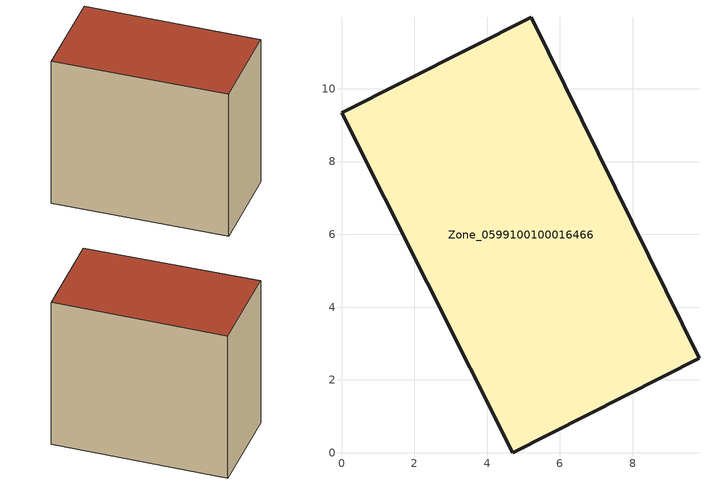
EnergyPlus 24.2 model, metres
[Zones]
Zone_0599100100016466
 floor ground (C_G): 0,9.34 5.22,11.96 9.82,2.59 4.7,0 z3.31
 wall outside (C_F): 5.22,11.96 0,9.34 4.7,0 9.82,2.59 5.22,11.96 z3.31:12.85
 roof outside (C_R): 4.7,0 9.82,2.59 5.22,11.96 0,9.34 z12.85
[BUILDING]
Pand.0599100100016466: North Axis=0; Terrain=City; Loads Convergence Tolerance Value=0.04; Temperature Convergence Tolerance Value=0.4; Solar Distribution=FullExterior; Maximum Number of Warmup Days=25; Minimum Number of Warmup Days=1
[Site:Location]
Rotterdam.The.Hague.AP_ZH_NLD Design_Conditions: Latitude=51.96; Longitude=4.45; Time Zone=1; Elevation=-4.5
[SITE:GROUNDTEMPERATURE:BUILDINGSURFACE]
18, 18, 18, 18, 18, 18, 18, 18, 18, 18, 18, 18
[MATERIAL] Thermal Absorptance=0.9; Solar Absorptance=0.7; Visible Absorptance=0.7
Name | Roughness | Thickness | Conductivity | Density | Specific Heat
G.TI.2015-2018 | MediumSmooth | 0.15 | 0.0428571 | 540 | 1210
F.TI.2015-2018 | Rough | 0.3 | 0.0666667 | 1920 | 840
R.TI.2015-2018 | MediumRough | 0.2 | 0.0333333 | 1500 | 1000
[CONSTRUCTION]
C_G: G.TI.2015-2018
C_F: F.TI.2015-2018
C_R: R.TI.2015-2018
[ZONE]
Zone_0599100100016466: Type=1; Multiplier=1; Ceiling Height=Autocalculate; Volume=Autocalculate; Floor Area=autocalculate; Part of Total Floor Area=Yes
[ZONEINFILTRATION:DESIGNFLOWRATE]
Infil_Zone_0599100100016466: Zone or ZoneList or Space or SpaceList=Zone_0599100100016466; Schedule=AlwaysOn; Design Flow Rate Calculation Method=Flow/Area; Flow Rate per Floor Area=0.0015; Constant Term Coefficient=1; Temperature Term Coefficient=0; Velocity Term Coefficient=0; Velocity Squared Term Coefficient=0
[HVACTEMPLATE:ZONE:IDEALLOADSAIRSYSTEM]
Zone_0599100100016466: Maximum Heating Supply Air Temperature=50; Minimum Cooling Supply Air Temperature=13; Maximum Heating Supply Air Humidity Ratio=0.0156; Minimum Cooling Supply Air Humidity Ratio=0.0077; Heating Limit=NoLimit; Cooling Limit=NoLimit; Dehumidification Control Type=ConstantSensibleHeatRatio; Cooling Sensible Heat Ratio=0.7; Dehumidification Setpoint=60; Humidification Control Type=None; Humidification Setpoint=30; Outdoor Air Method=None; Outdoor Air Flow Rate per Person=0.00944; Outdoor Air Flow Rate per Zone Floor Area=0; Outdoor Air Flow Rate per Zone=0; Demand Controlled Ventilation Type=None; Outdoor Air Economizer Type=NoEconomizer; Heat Recovery Type=None; Sensible Heat Recovery Effectiveness=0.7; Latent Heat Recovery Effectiveness=0.65
[ZONECONTROL:THERMOSTAT]
ThermostatControl_Zone_0599100100016466: Zone or ZoneList=Zone_0599100100016466; Control Type Schedule=DualSetpointControlType; Control 1=Thermostat_Zone_0599100100016466; Temperature Difference Between Cutout And Setpoint=0
[THERMOSTATSETPOINT:DUALSETPOINT]
Thermostat_Zone_0599100100016466: Heating Setpoint Temperature Schedule=HeatingSetpoint_Zone_0599100100016466; Cooling Setpoint Temperature Schedule=CoolingSetpoint_Zone_0599100100016466
[SCHEDULE:COMPACT]
HeatingSetpoint_Zone_0599100100016466: Through: 12/31, For: AllDays, Until: 24:00, 21
CoolingSetpoint_Zone_0599100100016466: Through: 12/31, For: AllDays, Until: 24:00, 24
DualSetpointControlType: Through: 12/31, For: AllDays, Until: 24:00, 4
AlwaysOn: Through: 12/31, For: AllDays, Until: 24:00, 1
